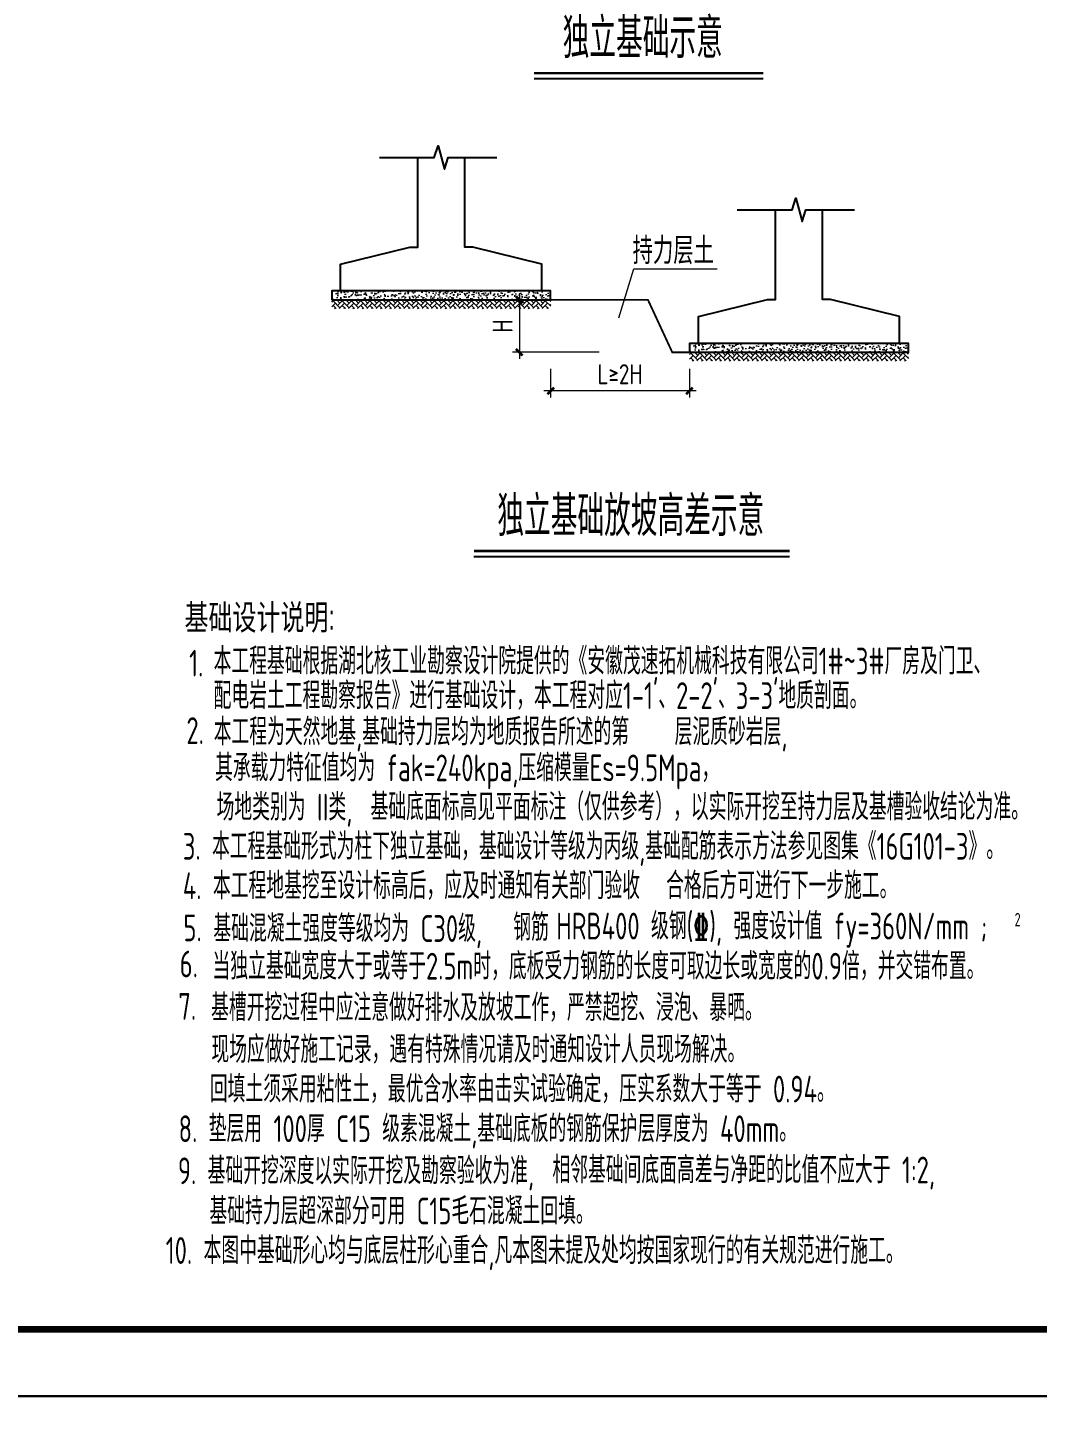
# Model space of a CAD drawing. Extents: x 2025205 to 2402328, y -557483 to 329036.
# Drawn here: x 2141427 to 2164049, y 56941 to 88329 of the extents above; entities that cross this region are included whole.
import ezdxf

# ---------------------------------------------------------------- set-up
doc = ezdxf.new("R2010")
doc.units = 0
doc.header["$LTSCALE"] = 1500
doc.header["$MEASUREMENT"] = 0
for name, color, linetype in [('15', 3, 'Continuous'), ('DIM', 3, 'Continuous'), ('PUB_TITLE', 4, 'Continuous'), ('TEXT', 7, 'Continuous'), ('THICK', 6, 'Continuous'), ('THIN', 7, 'Continuous'), ('结-说明', 7, 'Continuous')]:
    doc.layers.add(name, color=color, linetype=linetype)
doc.layers.add('Z-详图标注', color=3, linetype='Continuous', lineweight=18)
doc.layers.add('查找字符', color=1, linetype='ByLayer', lineweight=18)
doc.styles.add('S2-1500', font='FSGB2312.ttf', dxfattribs={"width": 0.6, "height": 300})
doc.styles.add('SXST', font='tssdeng.shx', dxfattribs={"bigfont": 'tssdchn.shx'})
doc.styles.add('TSSD_DIMENSION', font='tssdeng.shx', dxfattribs={"width": 0.8, "bigfont": 'tssdchn.shx'})
doc.styles.add('TSSD_REIN', font='TSSDENG', dxfattribs={"width": 0.8, "bigfont": 'TSSDCHN'})
doc.dimstyles.new('TSSD_100_1', dxfattribs={"dimtxt": 4, "dimasz": 1, "dimexe": 2.5, "dimexo": 2.5, "dimgap": 1, "dimtad": 1, "dimdec": 0, "dimlfac": 100, "dimzin": 0, "dimdsep": 46, "dimtxsty": 'TSSD_DIMENSION', "dimblk": '_TSDBK', "dimcen": 0, "dimclrt": 7, "dimadec": 0, "dimazin": 0, "dimtfac": 1, "dimtdec": 0, "dimtix": 1, "dimtmove": 2, "dimatfit": 3, "dimldrblk": '_TSDBK', "dimtolj": 1, "dimtzin": 0, "dimarcsym": 0})
doc.dimstyles.new('TSSD_100_100', dxfattribs={"dimtxt": 300, "dimasz": 100, "dimexe": 100, "dimexo": 250, "dimgap": 100, "dimtad": 1, "dimdec": 0, "dimzin": 0, "dimdsep": 46, "dimtxsty": 'TSSD_DIMENSION', "dimblk": 'ARCHTICK', "dimcen": 0, "dimdle": 100, "dimclrt": 7, "dimadec": 0, "dimazin": 0, "dimtfac": 1, "dimtdec": 0, "dimtix": 1, "dimtmove": 2, "dimatfit": 3, "dimldrblk": '_TSDBK', "dimfxl": 1, "dimtolj": 1, "dimtzin": 0, "dimarcsym": 0})

# ---------------------------------------------------------------- blocks, each defined once
blk = doc.blocks.new('_ArchTick')
at = {"color": 0, "linetype": 'ByBlock', "const_width": 0.4}
blk.add_lwpolyline([(-0.5, -0.5), (0.5, 0.5)], dxfattribs=at)
blk = doc.blocks.new('*D102')
at = {"layer": 'Defpoints', "color": 0, "transparency": 16777216}
for p in [(2153964, 88386), (2153496, 87602), (2154939, 87602)]:
    blk.add_point(p, dxfattribs=at)
at = {"layer": 'DIM', "color": 0, "lineweight": -2, "transparency": 16777216}
for p, q in [((2153714, 88386), (2153396, 88386)), ((2153496, 88486), (2153496, 87502)), ((2154689, 87602), (2153396, 87602))]:
    blk.add_line(p, q, dxfattribs=at)
at = {"layer": 'DIM', "color": 0, "lineweight": -2, "transparency": 16777216, "xscale": 100, "yscale": 100, "zscale": 100}
for p, rotation in [((2153496, 88386), 90), ((2153496, 87602), 270)]:
    blk.add_blockref('_ArchTick', p, dxfattribs=dict(at, rotation=rotation))
at = {"layer": 'DIM', "color": 7, "transparency": 16777216, "insert": (2153246, 87994), "char_height": 300, "attachment_point": 5, "rotation": 90, "style": 'TSSD_DIMENSION'}
blk.add_mtext('\\A1;H', dxfattribs=at)
blk = doc.blocks.new('_TSDBK')
blk = doc.blocks.new('*D103')
at = {"layer": 'Defpoints', "color": 0, "transparency": 16777216}
for p in [(2153964, 87602), (2156039, 87602), (2153964, 87024)]:
    blk.add_point(p, dxfattribs=at)
at = {"layer": 'DIM', "color": 0, "lineweight": -2, "transparency": 16777216}
for p, q in [((2153964, 87352), (2153964, 86924)), ((2156039, 87352), (2156039, 86924)), ((2156139, 87024), (2153864, 87024))]:
    blk.add_line(p, q, dxfattribs=at)
at = {"layer": 'DIM', "color": 0, "lineweight": -2, "transparency": 16777216, "xscale": 100, "yscale": 100, "zscale": 100, "rotation": 180}
blk.add_blockref('_ArchTick', (2153964, 87024), dxfattribs=at)
at = {"layer": 'DIM', "color": 0, "lineweight": -2, "transparency": 16777216, "xscale": 100, "yscale": 100, "zscale": 100}
blk.add_blockref('_ArchTick', (2156039, 87024), dxfattribs=at)
at = {"layer": 'DIM', "color": 7, "transparency": 16777216, "insert": (2155001, 87274), "char_height": 300, "attachment_point": 5, "style": 'TSSD_DIMENSION'}
blk.add_mtext('\\A1;L≥2H', dxfattribs=at)
blk = doc.blocks.new('4322')
at = {"layer": 'Z-详图标注'}
h = blk.add_hatch(dxfattribs=at)
h.set_pattern_fill('混凝土', color=256, scale=20, style=0)
h.set_pattern_definition([(50, (-967305.45, -273720.93), (143.4520365, -12.550427), [15, -165]), (355, (-967305.45, -273720.93), (-27.750267, 150.438427), [12, -132]), (100.4514, (-967293.49, -273721.98), (115.7018763, 137.8879084), [12.748038, -140.2284224]), (46.1842, (-967305.45, -273680.93), (213.44821, -33.103803), [22.5, -247.5]), (96.6356, (-967287.66, -273683.7), (186.932541, 194.823574), [19.122058, -210.3426]), (351.1842, (-967305.45, -273680.93), (186.932389, 194.82372), [18, -198]), (21, (-967285.45, -273690.93), (119.3814104, -80.523778), [15, -165]), (326, (-967285.45, -273690.93), (48.6630664, 145.030009), [12, -132]), (71.4514, (-967275.5, -273697.64), (168.044526, 64.5060993), [12.748038, -140.2284224]), (37.5, (-967305.447, -273720.934), (2.4319711, 66.5787708), [0, -130.4, 0, -134, 0, -132.5]), (7.5, (-967305.45, -273720.934), (52.6139075, 78.8823424), [0, -76.4, 0, -127.4, 0, -50.5]), (327.5, (-967350.047, -273720.934), (106.7644872, -4.51097435), [0, -50, 0, -156, 0, -207]), (317.5, (-967370.05, -273720.93), (116.637234, 20.0209965), [0, -65, 0, -103.6, 0, -147])])
h.paths.add_polyline_path([(2153963.7, 88518.6), (2150691.4, 88518.6), (2150691.4, 88385.7), (2153963.7, 88385.7)])
h = blk.add_hatch(dxfattribs=at)
h.set_pattern_fill('AR-HBONE', color=256, scale=80, style=0)
h.set_pattern_definition([(45, (-964680.26, -202305.03), (4e-15, 68.968367), [146.304, -48.768]), (135, (-964645.777, -202270.544), (4e-15, 68.968367), [146.304, -48.768])])
h.paths.add_polyline_path([(2150691.4, 88385.7), (2153965.9, 88385.7), (2153965.9, 88256.1), (2150691.4, 88256.1)])
h = blk.add_hatch(dxfattribs=at)
h.set_pattern_fill('混凝土', color=256, scale=20, style=0)
h.set_pattern_definition([(50, (-961957.82, -274504.17), (143.4520365, -12.550427), [15, -165]), (355, (-961957.82, -274504.17), (-27.750267, 150.438427), [12, -132]), (100.4514, (-961945.86, -274505.21), (115.7018763, 137.8879084), [12.748038, -140.2284224]), (46.1842, (-961957.82, -274464.17), (213.44821, -33.103803), [22.5, -247.5]), (96.6356, (-961940.03, -274466.93), (186.932541, 194.823574), [19.122058, -210.3426]), (351.1842, (-961957.82, -274464.17), (186.932389, 194.82372), [18, -198]), (21, (-961937.82, -274474.17), (119.3814104, -80.523778), [15, -165]), (326, (-961937.82, -274474.17), (48.6630664, 145.030009), [12, -132]), (71.4514, (-961927.87, -274480.88), (168.044526, 64.5060993), [12.748038, -140.2284224]), (37.5, (-961957.817, -274504.17), (2.4319711, 66.5787708), [0, -130.4, 0, -134, 0, -132.5]), (7.5, (-961957.82, -274504.17), (52.6139075, 78.8823424), [0, -76.4, 0, -127.4, 0, -50.5]), (327.5, (-962002.417, -274504.17), (106.7644872, -4.51097435), [0, -50, 0, -156, 0, -207]), (317.5, (-962022.42, -274504.17), (116.637234, 20.0209965), [0, -65, 0, -103.6, 0, -147])])
h.paths.add_polyline_path([(2159311.3, 87735.4), (2156039, 87735.4), (2156039, 87602.4), (2159311.3, 87602.4)])
h = blk.add_hatch(dxfattribs=at)
h.set_pattern_fill('AR-HBONE', color=256, scale=80, style=0)
h.set_pattern_definition([(45, (-959332.63, -203088.26), (4e-15, 68.968367), [146.304, -48.768]), (135, (-959298.147, -203053.78), (4e-15, 68.968367), [146.304, -48.768])])
h.paths.add_polyline_path([(2156039, 87602.4), (2159313.5, 87602.4), (2159313.5, 87472.8), (2156039, 87472.8)])
at = {"layer": 'DIM', "const_width": 28}
blk.add_lwpolyline([(2156039, 87602.4), (2155781.4, 87602.4), (2155418.3, 88385.7), (2153963.7, 88385.7)], dxfattribs=at)
at = {"layer": 'THICK', "linetype": 'Continuous', "const_width": 36}
for points in [[(2153716.9, 91774.9), (2157140.5, 91774.9)], [(2152817.4, 84631), (2157535, 84631)]]:
    blk.add_lwpolyline(points, dxfattribs=at)
at = {"layer": 'THIN', "linetype": 'Continuous'}
for points in [[(2153716.9, 91694.9), (2157140.5, 91694.9)], [(2152817.4, 84551), (2157535, 84551)]]:
    blk.add_lwpolyline(points, dxfattribs=at)
at = {"layer": 'THIN'}
for points in [[(2151405.4, 90513.4), (2152224.6, 90513.4), (2152280.6, 90689.4), (2152376.6, 90337.4), (2152432.6, 90513.4), (2153158.8, 90513.4)], [(2150824.5, 88518.8), (2150824.5, 88918.8), (2151858.1, 89172.7), (2151978.1, 89172.7), (2151978.1, 89874.2), (2151978.1, 89874.2), (2151978.1, 90513.4)], [(2153830.6, 88518.8), (2153830.6, 88918.8), (2152799.2, 89172.7), (2152679.2, 89172.7), (2152679.2, 89874.2), (2152679.2, 89874.2), (2152679.2, 90513.4)], [(2156753.1, 89730.1), (2157572.3, 89730.1), (2157628.3, 89906.1), (2157724.3, 89554.1), (2157780.3, 89730.1), (2158506.4, 89730.1)], [(2156172.1, 87735.6), (2156172.1, 88135.6), (2157205.7, 88389.5), (2157325.7, 88389.5), (2157325.7, 89090.9), (2157325.7, 89090.9), (2157325.7, 89730.1)], [(2159178.2, 87735.6), (2159178.2, 88135.6), (2158146.8, 88389.5), (2158026.8, 88389.5), (2158026.8, 89090.9), (2158026.8, 89090.9), (2158026.8, 89730.1)], [(2150691.4, 88385.7), (2153963.7, 88385.7), (2153963.7, 88518.6), (2150691.4, 88518.6), (2150691.4, 88385.7)], [(2156039, 87602.4), (2159311.3, 87602.4), (2159311.3, 87735.4), (2156039, 87735.4), (2156039, 87602.4)]]:
    blk.add_lwpolyline(points, dxfattribs=at)
at = {"layer": 'TEXT', "style": 'TSSD_DIMENSION', "width": 0.8}
blk.add_text('持力层土', height=400, dxfattribs=at).set_placement((2155188.7, 88920.6))
at = {"layer": '结-说明', "color": 7, "style": 'SXST', "width": 0.7}
for s, p in [('独立基础示意', (2154142.9, 91997.6)), ('独立基础放坡高差示意', (2153166.8, 84853.8))]:
    blk.add_text(s, height=600, dxfattribs=at).set_placement(p)
at = {"layer": 'DIM'}
dim = blk.add_linear_dim(base=(2153496.4, 87602.4), p1=(2153963.7, 88385.7), p2=(2154939.2, 87602.4), angle=90, text='H', dimstyle='TSSD_100_100', dxfattribs=at)
dim.commit()
dim.dimension.update_dxf_attribs({"geometry": '*D102', "text_midpoint": (2153246.4, 87994)})
dim = blk.add_linear_dim(base=(2153963.7, 87024.4), p1=(2156039, 87602.4), p2=(2153963.7, 87602.4), text='L≥2H', dimstyle='TSSD_100_100', dxfattribs=at)
dim.commit()
dim.dimension.update_dxf_attribs({"geometry": '*D103', "text_midpoint": (2155001.4, 87274.4)})
at = {"layer": 'THIN'}
blk.add_leader([(2154985.2, 88115.9), (2155207.4, 88848.5), (2156454.7, 88848.5)], dimstyle='TSSD_100_1', override={"dimasz": 2}, dxfattribs=at)

msp = doc.modelspace()

# ---------------------------------------------------------------- linework, layer by layer
at = {"layer": 'PUB_TITLE', "linetype": 'ByBlock'}
for points in [[(2066227.3, 57653.5), (2177677.3, 57653.5), (2177677.3, 120653.5), (2066227.3, 120653.5)], [(2066227.3, -5346.5), (2177677.3, -5346.5), (2177677.3, 57653.5), (2066227.3, 57653.5)]]:
    msp.add_lwpolyline(points, close=True, dxfattribs=at)
at = {"layer": 'PUB_TITLE', "linetype": 'ByBlock', "const_width": 150}
msp.add_lwpolyline([(2069977.3, 59153.5), (2176177.3, 59153.5), (2176177.3, 119153.5), (2069977.3, 119153.5)], close=True, dxfattribs=at)

# ---------------------------------------------------------------- block references
at = {"layer": '查找字符', "xscale": 1.5, "yscale": 1.5, "zscale": 1.5}
msp.add_blockref('4322', (-1077800.8, -50344.3), dxfattribs=at)

# ---------------------------------------------------------------- texts
at = {"layer": '15', "color": 7, "style": 'TSSD_REIN', "width": 0.7}
for s, height, p in [('1.', 600, (2145039.5, 73788.4, -2208)), ('本工程基础根据湖北核工业勘察设计院提供的《安徽茂速拓机械科技有限公司1#~3#厂房及门卫、', 600, (2145588.5, 73834.5)), ("配电岩土工程勘察报告》进行基础设计，本工程对应1-1'、2-2'、3-3'地质剖面。", 600, (2145588.5, 73060.3)), ('2.', 600, (2144979.2, 72275.9, -2208)), ('本工程为天然地基,基础持力层均为地质报告所述的第    层泥质砂岩层,', 600, (2145590.6, 72247.7, -2208)), ('其承载力特征值均为 fak=240kpa,压缩模量Es=9.5Mpa，', 600, (2145620.1, 71441.3, -2208)), ('场地类别为 II类,', 600, (2145654.5, 70560.1, -2208)), ('基础底面标高见平面标注（仅供参考），以实际开挖至持力层及基槽验收结论为准。', 600, (2149107, 70566.3, -2208)), ('3. 本工程基础形式为柱下独立基础，基础设计等级为丙级,基础配筋表示方法参见图集《16G101-3》。', 600, (2144898.1, 69681.6, -2208)), ('4. 本工程地基挖至设计标高后，应及时通知有关部门验收', 600, (2144898.1, 68797, -2208)), ('合格后方可进行下一步施工。', 600, (2155733.8, 68801.3, -2208)), ('5.', 600, (2144912.2, 67853, -2208)), ('基础混凝土强度等级均为 C30级,  ', 600, (2145582.6, 67838.4, -2208)), ('钢筋', 600, (2152307.2, 67865.3, -2208)), ('HRB400 级钢(%%132), 强度设计值 fy=360N/mm ;', 600, (2153270.8, 67893.5, -2208)), ('2', 300, (2163546.1, 68188.5, -2208)), ('6.', 600, (2144828.7, 67044.5, -2208)), ('当独立基础宽度大于或等于2.5m时，底板受力钢筋的长度可取边长或宽度的0.9倍，并交错布置。', 600, (2145562.4, 66994.8, -2208)), ('7.', 600, (2144797.7, 66093.4, -2208)), ('基槽开挖过程中应注意做好排水及放坡工作，严禁超挖、浸泡、暴晒。', 600, (2145531.4, 66065.6, -2208)), ('现场应做好施工记录，遇有特殊情况请及时通知设计人员现场解决。', 600, (2145539.2, 65127, -2208)), ('回填土须采用粘性土，最优含水率由击实试验确定，压实系数大于等于 0.94。', 600, (2145504.9, 64238.6, -2208)), ('8. 垫层用 100厚 C15 级素混凝土,基础底板的钢筋保护层厚度为 40mm。', 600, (2144803.3, 63349.5, -2208)), ('相邻基础间底面高差与净距的比值不应大于 1:2,', 600, (2153185.1, 62425.6, -2208)), ('9. 基础开挖深度以实际开挖及勘察验收为准,', 600, (2144786.7, 62406.5, -2208)), ('基础持力层超深部分可用 C15毛石混凝土回填。', 600, (2145495.4, 61505.6, -2208)), ('10. 本图中基础形心均与底层柱形心重合,凡本图未提及处均按国家现行的有关规范进行施工。', 600, (2144514.7, 60620.3, -2208))]:
    msp.add_text(s, height=height, dxfattribs=at).set_placement(p)
at = {"layer": 'TEXT', "style": 'S2-1500', "width": 0.7}
msp.add_text('基础设计说明:', height=563.44, dxfattribs=at).set_placement((2144935.1, 74835.9, -2208))

doc.saveas('drawing.dxf')
